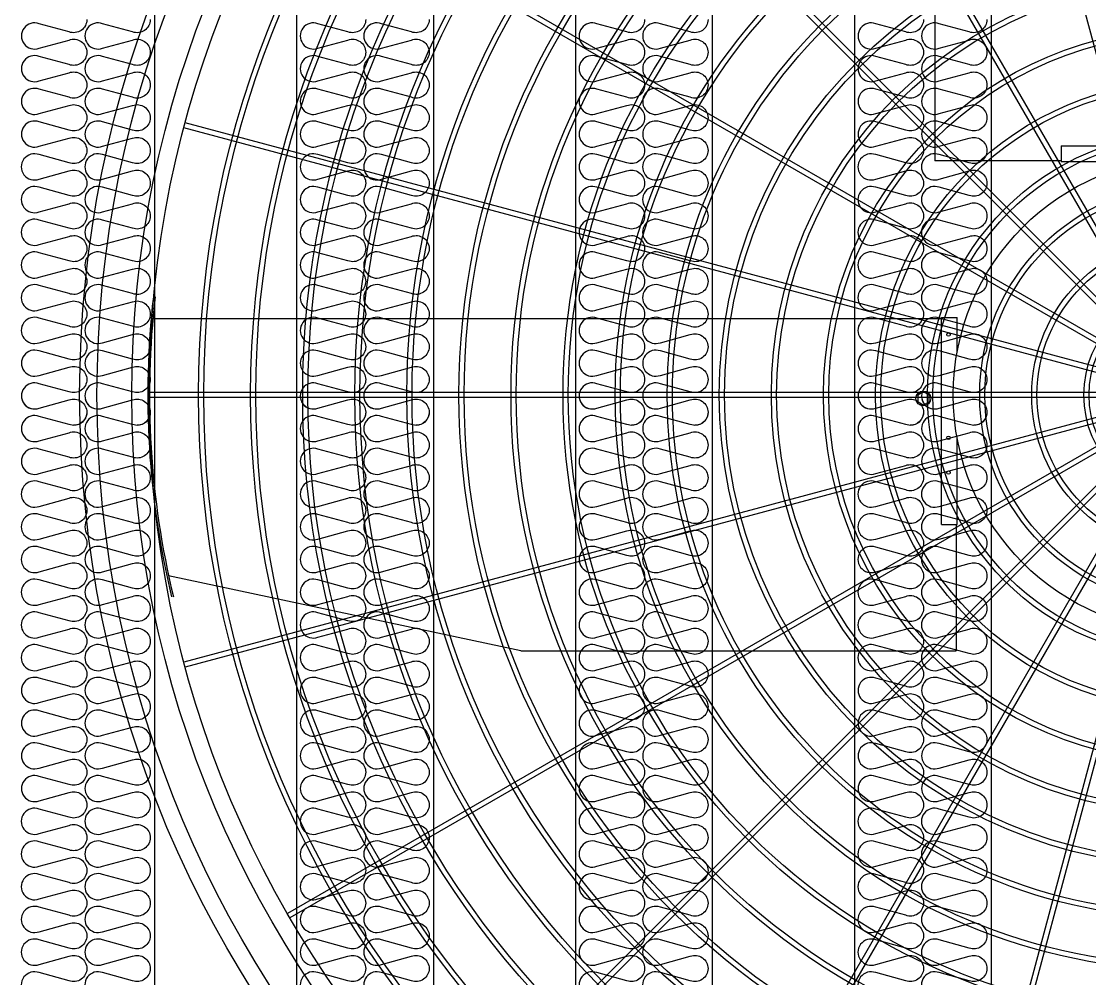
# Model space of a CAD drawing. Header units: millimetres. Extents: x 2711 to 34823, y 3042 to 25750.
# Drawn here: x 6937 to 8109, y 11930 to 12980 of the extents above; entities that cross this region are included whole.
import ezdxf

# ---------------------------------------------------------------- set-up
doc = ezdxf.new("R2010")
doc.units = ezdxf.units.MM
for name, color, linetype in [('LINE', 7, 'Continuous'), ('SMS', 220, 'Continuous'), ('냉각탑', 4, 'Continuous')]:
    doc.layers.add(name, color=color, linetype=linetype)

# ---------------------------------------------------------------- blocks, each defined once
blk = doc.blocks.new('A$C1FB73ED1')
for p, q in [((1260.8, 1340), (966.5, 2438.3)), ((1245.9, 1333), (677.4, 2317.7)), ((1251.1, 1336), (682.6, 2320.7)), ((1237.6, 1326.6), (433.6, 2130.6)), ((1233.4, 1322.4), (429.4, 2126.4)), ((1224, 1308.9), (239.3, 1877.4)), ((1227, 1314.1), (242.3, 1882.6)), ((1220, 1299.2), (121.7, 1593.5)), ((1218.4, 1293.4), (120.1, 1587.7)), ((1217.1, 1283), (80, 1283)), ((1217.1, 1277), (80, 1277)), ((1218.4, 1266.6), (120.1, 972.3)), ((1220, 1260.8), (121.7, 966.5)), ((1224, 1251.1), (239.3, 682.6)), ((1227, 1245.9), (242.3, 677.4)), ((1233.4, 1237.6), (429.4, 433.6)), ((1237.6, 1233.4), (433.6, 429.4)), ((1245.9, 1227), (677.4, 242.3)), ((1251.1, 1224), (682.6, 239.3)), ((1260.8, 1220), (966.5, 121.7)), ((1266.6, 1218.4), (972.3, 120.1))]:
    blk.add_line(p, q)
for radius in [1280, 1260, 1220, 1200]:
    blk.add_circle((1280, 1280), radius)
at = {"ltscale": 5}
for radius in [1143, 1137, 1083, 1077, 1023, 1017, 963, 957, 903, 897, 843, 837, 783, 777, 723, 717, 663, 657, 603, 597, 543, 537, 483, 477, 423, 417, 363, 357, 303, 297, 243, 237, 183, 177, 123, 117]:
    blk.add_circle((1280, 1280), radius, dxfattribs=at)
at = {"color": 7}
blk.add_circle((1280, 1280), 273.5, dxfattribs=at)
at = {"layer": 'LINE', "color": 7}
for p, q in [((985.2, 2053.4), (985.2, 1550)), ((1130.8, 1567), (1369.4, 1567)), ((1130.8, 1567), (1369.4, 1567)), ((1130.8, 1567), (1130.8, 1549)), ((1130.8, 1567), (1130.8, 1549)), ((1130.8, 1550), (985.2, 1550)), ((1130.8, 1550), (985.2, 1550)), ((1130.8, 1549), (1230.5, 1549)), ((1130.8, 1549), (1230.5, 1549)), ((84.4, 1368.2), (993, 1368.2)), ((84.4, 1368.2), (993, 1368.2)), ((993, 1130.8), (993, 1369.4)), ((993, 1130.8), (993, 1369.4)), ((993, 1369.4), (1011, 1369.4)), ((993, 1369.4), (1011, 1369.4)), ((993, 1130.8), (993, 1369.4)), ((993, 1130.8), (993, 1369.4)), ((993, 1369.4), (1011, 1369.4)), ((993, 1369.4), (1011, 1369.4)), ((1011, 1329.5), (1011, 1369.4)), ((1011, 1329.5), (1011, 1369.4)), ((1011, 1329.5), (1011, 1369.4)), ((1011, 1329.5), (1011, 1369.4)), ((1011, 1130.8), (1011, 1230.5)), ((1011, 1130.8), (1011, 1230.5)), ((1011, 1130.8), (1011, 1230.5)), ((1011, 1130.8), (1011, 1230.5)), ((993, 1130.8), (1011, 1130.8)), ((993, 1130.8), (1011, 1130.8)), ((993, 1130.8), (1011, 1130.8)), ((993, 1130.8), (1011, 1130.8)), ((1010, 1130.8), (1010, 985.2)), ((1010, 1130.8), (1010, 985.2)), ((1010, 1130.8), (1010, 985.2)), ((1010, 1130.8), (1010, 985.2)), ((508.5, 985.2), (102.5, 1071.5)), ((508.5, 985.2), (1010, 985.2)), ((508.5, 985.2), (1010, 985.2))]:
    blk.add_line(p, q, dxfattribs=at)
blk.add_lwpolyline([(965.6, 1272.3), (972.1, 1268.5), (978.6, 1272.3), (978.6, 1279.8), (972.1, 1283.5), (965.6, 1279.8)], close=True, dxfattribs=at)
blk.add_lwpolyline([(965.6, 1272.3), (972.1, 1268.5), (978.6, 1272.3), (978.6, 1279.8), (972.1, 1283.5), (965.6, 1279.8)], close=True, dxfattribs=at)
blk.add_lwpolyline([(965.6, 1272.3), (972.1, 1268.5), (978.6, 1272.3), (978.6, 1279.8), (972.1, 1283.5), (965.6, 1279.8)], close=True, dxfattribs=at)
blk.add_lwpolyline([(965.6, 1272.3), (972.1, 1268.5), (978.6, 1272.3), (978.6, 1279.8), (972.1, 1283.5), (965.6, 1279.8)], close=True, dxfattribs=at)
for centre, radius in [((1001, 1349.6), 2), ((1001, 1349.6), 2), ((1001, 1349.6), 2), ((1001, 1349.6), 2), ((972.1, 1276), 8.5), ((972.1, 1276), 8.5), ((972.1, 1276), 8.5), ((972.1, 1276), 8.5), ((1001, 1230.6), 2), ((1001, 1230.6), 2), ((1001, 1230.6), 2), ((1001, 1230.6), 2), ((1001, 1190.6), 2), ((1001, 1190.6), 2), ((1001, 1190.6), 2), ((1001, 1190.6), 2)]:
    blk.add_circle(centre, radius, dxfattribs=at)
for radius, start, end in [(1000, 173.5007, 193.4595), (998, 173.4876, 193.487)]:
    blk.add_arc((1078.5, 1280), radius, start, end, dxfattribs=at)
blk = doc.blocks.new('3')
at = {"color": 7}
for p, q in [((7082.6, 14407.4), (7082.6, 10929.4)), ((7238.6, 14407.4), (7238.6, 10929.4)), ((7388.6, 14407.4), (7388.6, 10929.4)), ((7544.6, 14407.4), (7544.6, 10929.4)), ((7694.6, 14407.4), (7694.6, 10929.4)), ((7850.6, 14407.4), (7850.6, 10929.4)), ((8000.6, 14407.4), (8000.6, 10929.4))]:
    blk.add_line(p, q, dxfattribs=at)
at = {"layer": 'SMS', "color": 5, "elevation": 0}
for points in [[(7008.4, 12982.4, -0.524856), (6988.9, 12968.9), (6956, 12977.8, 1.449198), (6956, 12951), (6988.9, 12959.9, -0.524856), (7008.4, 12946.5, -0.524856), (6988.9, 12933), (6956, 12941.9, 1.449198), (6956, 12915.1), (6988.9, 12924, -0.524856), (7008.4, 12910.6, -0.524856), (6988.9, 12897.1), (6956, 12906, 1.449198), (6956, 12879.2), (6988.9, 12888.1, -0.524856), (7008.4, 12874.6, -0.524856), (6988.9, 12861.2), (6956, 12870.1, 1.449198), (6956, 12843.3), (6988.9, 12852.2, -0.524856), (7008.4, 12838.7, -0.524856), (6988.9, 12825.3), (6956, 12834.2, 1.449198), (6956, 12807.3), (6988.9, 12816.3, -0.524856), (7008.4, 12802.8, -0.524856), (6988.9, 12789.4), (6956, 12798.3, 1.449198), (6956, 12771.4), (6988.9, 12780.3, -0.524856), (7008.4, 12766.9, -0.524856), (6988.9, 12753.5), (6956, 12762.4, 1.449198), (6956, 12735.5), (6988.9, 12744.4, -0.524856), (7008.4, 12731, -0.524856), (6988.9, 12717.6), (6956, 12726.5, 1.449198), (6956, 12699.6), (6988.9, 12708.5, -0.524856), (7008.4, 12695.1, -0.524856), (6988.9, 12681.7), (6956, 12690.6, 1.449198), (6956, 12663.7), (6988.9, 12672.6, -0.524856), (7008.4, 12659.2, -0.524856), (6988.9, 12645.8), (6956, 12654.7, 1.449198), (6956, 12627.8), (6988.9, 12636.7, -0.524856), (7008.4, 12623.3, -0.524856), (6988.9, 12609.8), (6956, 12618.7, 1.449198), (6956, 12591.9), (6988.9, 12600.8, -0.524856), (7008.4, 12587.4, -0.524856), (6988.9, 12573.9), (6956, 12582.8, 1.449198), (6956, 12556), (6988.9, 12564.9, -0.524856), (7008.4, 12551.5, -0.417249), (6993.9, 12537.1)], [(7078, 12982.4, -0.524856), (7058.5, 12968.9), (7025.7, 12977.8, 1.449198), (7025.7, 12951), (7058.5, 12959.9, -0.524856), (7078, 12946.5, -0.524856), (7058.5, 12933), (7025.7, 12941.9, 1.449198), (7025.7, 12915.1), (7058.5, 12924, -0.524856), (7078, 12910.6, -0.524856), (7058.5, 12897.1), (7025.7, 12906, 1.449198), (7025.7, 12879.2), (7058.5, 12888.1, -0.524856), (7078, 12874.6, -0.524856), (7058.5, 12861.2), (7025.7, 12870.1, 1.449198), (7025.7, 12843.3), (7058.5, 12852.2, -0.524856), (7078, 12838.7, -0.524856), (7058.5, 12825.3), (7025.7, 12834.2, 1.449198), (7025.7, 12807.3), (7058.5, 12816.3, -0.524856), (7078, 12802.8, -0.524856), (7058.5, 12789.4), (7025.7, 12798.3, 1.449198), (7025.7, 12771.4), (7058.5, 12780.3, -0.524856), (7078, 12766.9, -0.524856), (7058.5, 12753.5), (7025.7, 12762.4, 1.449198), (7025.7, 12735.5), (7058.5, 12744.4, -0.524856), (7078, 12731, -0.524856), (7058.5, 12717.6), (7025.7, 12726.5, 1.449198), (7025.7, 12699.6), (7058.5, 12708.5, -0.524856), (7078, 12695.1, -0.524856), (7058.5, 12681.7), (7025.7, 12690.6, 1.449198), (7025.7, 12663.7), (7058.5, 12672.6, -0.524856), (7078, 12659.2, -0.524856), (7058.5, 12645.8), (7025.7, 12654.7, 1.449198), (7025.7, 12627.8), (7058.5, 12636.7, -0.524856), (7078, 12623.3, -0.524856), (7058.5, 12609.8), (7025.7, 12618.7, 1.449198), (7025.7, 12591.9), (7058.5, 12600.8, -0.524856), (7078, 12587.4, -0.524856), (7058.5, 12573.9), (7025.7, 12582.8, 1.449198), (7025.7, 12556), (7058.5, 12564.9, -0.524856), (7078, 12551.5, -0.417249), (7063.5, 12537.1)], [(7314.4, 12982.4, -0.524856), (7294.9, 12968.9), (7262, 12977.8, 1.449198), (7262, 12951), (7294.9, 12959.9, -0.524856), (7314.4, 12946.5, -0.524856), (7294.9, 12933), (7262, 12941.9, 1.449198), (7262, 12915.1), (7294.9, 12924, -0.524856), (7314.4, 12910.6, -0.524856), (7294.9, 12897.1), (7262, 12906, 1.449198), (7262, 12879.2), (7294.9, 12888.1, -0.524856), (7314.4, 12874.6, -0.524856), (7294.9, 12861.2), (7262, 12870.1, 1.449198), (7262, 12843.3), (7294.9, 12852.2, -0.524856), (7314.4, 12838.7, -0.524856), (7294.9, 12825.3), (7262, 12834.2, 1.449198), (7262, 12807.3), (7294.9, 12816.3, -0.524856), (7314.4, 12802.8, -0.524856), (7294.9, 12789.4), (7262, 12798.3, 1.449198), (7262, 12771.4), (7294.9, 12780.3, -0.524856), (7314.4, 12766.9, -0.524856), (7294.9, 12753.5), (7262, 12762.4, 1.449198), (7262, 12735.5), (7294.9, 12744.4, -0.524856), (7314.4, 12731, -0.524856), (7294.9, 12717.6), (7262, 12726.5, 1.449198), (7262, 12699.6), (7294.9, 12708.5, -0.524856), (7314.4, 12695.1, -0.524856), (7294.9, 12681.7), (7262, 12690.6, 1.449198), (7262, 12663.7), (7294.9, 12672.6, -0.524856), (7314.4, 12659.2, -0.524856), (7294.9, 12645.8), (7262, 12654.7, 1.449198), (7262, 12627.8), (7294.9, 12636.7, -0.524856), (7314.4, 12623.3, -0.524856), (7294.9, 12609.8), (7262, 12618.7, 1.449198), (7262, 12591.9), (7294.9, 12600.8, -0.524856), (7314.4, 12587.4, -0.524856), (7294.9, 12573.9), (7262, 12582.8, 1.449198), (7262, 12556), (7294.9, 12564.9, -0.524856), (7314.4, 12551.5, -0.417249), (7299.9, 12537.1)], [(7384, 12982.4, -0.524856), (7364.5, 12968.9), (7331.7, 12977.8, 1.449198), (7331.7, 12951), (7364.5, 12959.9, -0.524856), (7384, 12946.5, -0.524856), (7364.5, 12933), (7331.7, 12941.9, 1.449198), (7331.7, 12915.1), (7364.5, 12924, -0.524856), (7384, 12910.6, -0.524856), (7364.5, 12897.1), (7331.7, 12906, 1.449198), (7331.7, 12879.2), (7364.5, 12888.1, -0.524856), (7384, 12874.6, -0.524856), (7364.5, 12861.2), (7331.7, 12870.1, 1.449198), (7331.7, 12843.3), (7364.5, 12852.2, -0.524856), (7384, 12838.7, -0.524856), (7364.5, 12825.3), (7331.7, 12834.2, 1.449198), (7331.7, 12807.3), (7364.5, 12816.3, -0.524856), (7384, 12802.8, -0.524856), (7364.5, 12789.4), (7331.7, 12798.3, 1.449198), (7331.7, 12771.4), (7364.5, 12780.3, -0.524856), (7384, 12766.9, -0.524856), (7364.5, 12753.5), (7331.7, 12762.4, 1.449198), (7331.7, 12735.5), (7364.5, 12744.4, -0.524856), (7384, 12731, -0.524856), (7364.5, 12717.6), (7331.7, 12726.5, 1.449198), (7331.7, 12699.6), (7364.5, 12708.5, -0.524856), (7384, 12695.1, -0.524856), (7364.5, 12681.7), (7331.7, 12690.6, 1.449198), (7331.7, 12663.7), (7364.5, 12672.6, -0.524856), (7384, 12659.2, -0.524856), (7364.5, 12645.8), (7331.7, 12654.7, 1.449198), (7331.7, 12627.8), (7364.5, 12636.7, -0.524856), (7384, 12623.3, -0.524856), (7364.5, 12609.8), (7331.7, 12618.7, 1.449198), (7331.7, 12591.9), (7364.5, 12600.8, -0.524856), (7384, 12587.4, -0.524856), (7364.5, 12573.9), (7331.7, 12582.8, 1.449198), (7331.7, 12556), (7364.5, 12564.9, -0.524856), (7384, 12551.5, -0.417249), (7369.5, 12537.1)], [(7620.4, 12982.4, -0.524856), (7600.9, 12968.9), (7568, 12977.8, 1.449198), (7568, 12951), (7600.9, 12959.9, -0.524856), (7620.4, 12946.5, -0.524856), (7600.9, 12933), (7568, 12941.9, 1.449198), (7568, 12915.1), (7600.9, 12924, -0.524856), (7620.4, 12910.6, -0.524856), (7600.9, 12897.1), (7568, 12906, 1.449198), (7568, 12879.2), (7600.9, 12888.1, -0.524856), (7620.4, 12874.6, -0.524856), (7600.9, 12861.2), (7568, 12870.1, 1.449198), (7568, 12843.3), (7600.9, 12852.2, -0.524856), (7620.4, 12838.7, -0.524856), (7600.9, 12825.3), (7568, 12834.2, 1.449198), (7568, 12807.3), (7600.9, 12816.3, -0.524856), (7620.4, 12802.8, -0.524856), (7600.9, 12789.4), (7568, 12798.3, 1.449198), (7568, 12771.4), (7600.9, 12780.3, -0.524856), (7620.4, 12766.9, -0.524856), (7600.9, 12753.5), (7568, 12762.4, 1.449198), (7568, 12735.5), (7600.9, 12744.4, -0.524856), (7620.4, 12731, -0.524856), (7600.9, 12717.6), (7568, 12726.5, 1.449198), (7568, 12699.6), (7600.9, 12708.5, -0.524856), (7620.4, 12695.1, -0.524856), (7600.9, 12681.7), (7568, 12690.6, 1.449198), (7568, 12663.7), (7600.9, 12672.6, -0.524856), (7620.4, 12659.2, -0.524856), (7600.9, 12645.8), (7568, 12654.7, 1.449198), (7568, 12627.8), (7600.9, 12636.7, -0.524856), (7620.4, 12623.3, -0.524856), (7600.9, 12609.8), (7568, 12618.7, 1.449198), (7568, 12591.9), (7600.9, 12600.8, -0.524856), (7620.4, 12587.4, -0.524856), (7600.9, 12573.9), (7568, 12582.8, 1.449198), (7568, 12556), (7600.9, 12564.9, -0.524856), (7620.4, 12551.5, -0.417249), (7605.9, 12537.1)], [(7690, 12982.4, -0.524856), (7670.5, 12968.9), (7637.7, 12977.8, 1.449198), (7637.7, 12951), (7670.5, 12959.9, -0.524856), (7690, 12946.5, -0.524856), (7670.5, 12933), (7637.7, 12941.9, 1.449198), (7637.7, 12915.1), (7670.5, 12924, -0.524856), (7690, 12910.6, -0.524856), (7670.5, 12897.1), (7637.7, 12906, 1.449198), (7637.7, 12879.2), (7670.5, 12888.1, -0.524856), (7690, 12874.6, -0.524856), (7670.5, 12861.2), (7637.7, 12870.1, 1.449198), (7637.7, 12843.3), (7670.5, 12852.2, -0.524856), (7690, 12838.7, -0.524856), (7670.5, 12825.3), (7637.7, 12834.2, 1.449198), (7637.7, 12807.3), (7670.5, 12816.3, -0.524856), (7690, 12802.8, -0.524856), (7670.5, 12789.4), (7637.7, 12798.3, 1.449198), (7637.7, 12771.4), (7670.5, 12780.3, -0.524856), (7690, 12766.9, -0.524856), (7670.5, 12753.5), (7637.7, 12762.4, 1.449198), (7637.7, 12735.5), (7670.5, 12744.4, -0.524856), (7690, 12731, -0.524856), (7670.5, 12717.6), (7637.7, 12726.5, 1.449198), (7637.7, 12699.6), (7670.5, 12708.5, -0.524856), (7690, 12695.1, -0.524856), (7670.5, 12681.7), (7637.7, 12690.6, 1.449198), (7637.7, 12663.7), (7670.5, 12672.6, -0.524856), (7690, 12659.2, -0.524856), (7670.5, 12645.8), (7637.7, 12654.7, 1.449198), (7637.7, 12627.8), (7670.5, 12636.7, -0.524856), (7690, 12623.3, -0.524856), (7670.5, 12609.8), (7637.7, 12618.7, 1.449198), (7637.7, 12591.9), (7670.5, 12600.8, -0.524856), (7690, 12587.4, -0.524856), (7670.5, 12573.9), (7637.7, 12582.8, 1.449198), (7637.7, 12556), (7670.5, 12564.9, -0.524856), (7690, 12551.5, -0.417249), (7675.5, 12537.1)], [(7926.4, 12982.4, -0.524856), (7906.9, 12968.9), (7874, 12977.8, 1.449198), (7874, 12951), (7906.9, 12959.9, -0.524856), (7926.4, 12946.5, -0.524856), (7906.9, 12933), (7874, 12941.9, 1.449198), (7874, 12915.1), (7906.9, 12924, -0.524856), (7926.4, 12910.6, -0.524856), (7906.9, 12897.1), (7874, 12906, 1.449198), (7874, 12879.2), (7906.9, 12888.1, -0.524856), (7926.4, 12874.6, -0.524856), (7906.9, 12861.2), (7874, 12870.1, 1.449198), (7874, 12843.3), (7906.9, 12852.2, -0.524856), (7926.4, 12838.7, -0.524856), (7906.9, 12825.3), (7874, 12834.2, 1.449198), (7874, 12807.3), (7906.9, 12816.3, -0.524856), (7926.4, 12802.8, -0.524856), (7906.9, 12789.4), (7874, 12798.3, 1.449198), (7874, 12771.4), (7906.9, 12780.3, -0.524856), (7926.4, 12766.9, -0.524856), (7906.9, 12753.5), (7874, 12762.4, 1.449198), (7874, 12735.5), (7906.9, 12744.4, -0.524856), (7926.4, 12731, -0.524856), (7906.9, 12717.6), (7874, 12726.5, 1.449198), (7874, 12699.6), (7906.9, 12708.5, -0.524856), (7926.4, 12695.1, -0.524856), (7906.9, 12681.7), (7874, 12690.6, 1.449198), (7874, 12663.7), (7906.9, 12672.6, -0.524856), (7926.4, 12659.2, -0.524856), (7906.9, 12645.8), (7874, 12654.7, 1.449198), (7874, 12627.8), (7906.9, 12636.7, -0.524856), (7926.4, 12623.3, -0.524856), (7906.9, 12609.8), (7874, 12618.7, 1.449198), (7874, 12591.9), (7906.9, 12600.8, -0.524856), (7926.4, 12587.4, -0.524856), (7906.9, 12573.9), (7874, 12582.8, 1.449198), (7874, 12556), (7906.9, 12564.9, -0.524856), (7926.4, 12551.5, -0.417249), (7911.9, 12537.1)], [(7996, 12982.4, -0.524856), (7976.5, 12968.9), (7943.7, 12977.8, 1.449198), (7943.7, 12951), (7976.5, 12959.9, -0.524856), (7996, 12946.5, -0.524856), (7976.5, 12933), (7943.7, 12941.9, 1.449198), (7943.7, 12915.1), (7976.5, 12924, -0.524856), (7996, 12910.6, -0.524856), (7976.5, 12897.1), (7943.7, 12906, 1.449198), (7943.7, 12879.2), (7976.5, 12888.1, -0.524856), (7996, 12874.6, -0.524856), (7976.5, 12861.2), (7943.7, 12870.1, 1.449198), (7943.7, 12843.3), (7976.5, 12852.2, -0.524856), (7996, 12838.7, -0.524856), (7976.5, 12825.3), (7943.7, 12834.2, 1.449198), (7943.7, 12807.3), (7976.5, 12816.3, -0.524856), (7996, 12802.8, -0.524856), (7976.5, 12789.4), (7943.7, 12798.3, 1.449198), (7943.7, 12771.4), (7976.5, 12780.3, -0.524856), (7996, 12766.9, -0.524856), (7976.5, 12753.5), (7943.7, 12762.4, 1.449198), (7943.7, 12735.5), (7976.5, 12744.4, -0.524856), (7996, 12731, -0.524856), (7976.5, 12717.6), (7943.7, 12726.5, 1.449198), (7943.7, 12699.6), (7976.5, 12708.5, -0.524856), (7996, 12695.1, -0.524856), (7976.5, 12681.7), (7943.7, 12690.6, 1.449198), (7943.7, 12663.7), (7976.5, 12672.6, -0.524856), (7996, 12659.2, -0.524856), (7976.5, 12645.8), (7943.7, 12654.7, 1.449198), (7943.7, 12627.8), (7976.5, 12636.7, -0.524856), (7996, 12623.3, -0.524856), (7976.5, 12609.8), (7943.7, 12618.7, 1.449198), (7943.7, 12591.9), (7976.5, 12600.8, -0.524856), (7996, 12587.4, -0.524856), (7976.5, 12573.9), (7943.7, 12582.8, 1.449198), (7943.7, 12556), (7976.5, 12564.9, -0.524856), (7996, 12551.5, -0.417249), (7981.5, 12537.1)], [(6937, 12565.8, 0.446849), (6956, 12556), (6988.9, 12564.9, -0.524856), (7008.4, 12551.5, -0.524856), (6988.9, 12538), (6956, 12546.9, 1.449198), (6956, 12520.1), (6988.9, 12529, -0.524856), (7008.4, 12515.5, -0.524856), (6988.9, 12502.1), (6956, 12511, 1.449198), (6956, 12484.2), (6988.9, 12493.1, -0.524856), (7008.4, 12479.6, -0.524856), (6988.9, 12466.2), (6956, 12475.1, 1.449198), (6956, 12448.2), (6988.9, 12457.2, -0.524856), (7008.4, 12443.7, -0.524856), (6988.9, 12430.3), (6956, 12439.2, 1.449198), (6956, 12412.3), (6988.9, 12421.2, -0.524856), (7008.4, 12407.8, -0.524856), (6988.9, 12394.4), (6956, 12403.3, 1.449198), (6956, 12376.4), (6988.9, 12385.3, -0.524856), (7008.4, 12371.9, -0.524856), (6988.9, 12358.5), (6956, 12367.4, 1.449198), (6956, 12340.5), (6988.9, 12349.4, -0.524856), (7008.4, 12336, -0.524856), (6988.9, 12322.6), (6956, 12331.5, 1.449198), (6956, 12304.6), (6988.9, 12313.5, -0.524856), (7008.4, 12300.1, -0.524856), (6988.9, 12286.7), (6956, 12295.6, 1.449198), (6956, 12268.7), (6988.9, 12277.6, -0.524856), (7008.4, 12264.2, -0.524856), (6988.9, 12250.7), (6956, 12259.6, 1.449198), (6956, 12232.8), (6988.9, 12241.7, -0.524856), (7008.4, 12228.3, -0.524856), (6988.9, 12214.8), (6956, 12223.7, 1.449198), (6956, 12196.9), (6988.9, 12205.8, -0.524856), (7008.4, 12192.4, -0.524856), (6988.9, 12178.9), (6956, 12187.8, 1.449198), (6956, 12161), (6988.9, 12169.9, -0.524856), (7008.4, 12156.4, -0.524856), (6988.9, 12143), (6956, 12151.9, 1.449198), (6956, 12125.1), (6988.9, 12134, -0.524856), (7008.4, 12120.5, -0.524856), (6988.9, 12107.1), (6956, 12116, 1.449198), (6956, 12089.1), (6988.9, 12098.1, -0.524856), (7008.4, 12084.6, -0.524856), (6988.9, 12071.2), (6956, 12080.1, 1.449198), (6956, 12053.2), (6988.9, 12062.1, -0.524856), (7008.4, 12048.7, -0.524856), (6988.9, 12035.3), (6956, 12044.2, 1.449198), (6956, 12017.3), (6988.9, 12026.2, -0.524856), (7008.4, 12012.8, -0.524856), (6988.9, 11999.4), (6956, 12008.3, 1.449198), (6956, 11981.4), (6988.9, 11990.3, -0.524856), (7008.4, 11976.9, -0.524856), (6988.9, 11963.5), (6956, 11972.4, 1.449198), (6956, 11945.5), (6988.9, 11954.4, -0.524856), (7008.4, 11941, -0.524856), (6988.9, 11927.6), (6956, 11936.5, 1.449198), (6956, 11909.6)], [(7006.6, 12565.8, 0.446849), (7025.7, 12556), (7058.5, 12564.9, -0.524856), (7078, 12551.5, -0.524856), (7058.5, 12538), (7025.7, 12546.9, 1.449198), (7025.7, 12520.1), (7058.5, 12529, -0.524856), (7078, 12515.5, -0.524856), (7058.5, 12502.1), (7025.7, 12511, 1.449198), (7025.7, 12484.2), (7058.5, 12493.1, -0.524856), (7078, 12479.6, -0.524856), (7058.5, 12466.2), (7025.7, 12475.1, 1.449198), (7025.7, 12448.2), (7058.5, 12457.2, -0.524856), (7078, 12443.7, -0.524856), (7058.5, 12430.3), (7025.7, 12439.2, 1.449198), (7025.7, 12412.3), (7058.5, 12421.2, -0.524856), (7078, 12407.8, -0.524856), (7058.5, 12394.4), (7025.7, 12403.3, 1.449198), (7025.7, 12376.4), (7058.5, 12385.3, -0.524856), (7078, 12371.9, -0.524856), (7058.5, 12358.5), (7025.7, 12367.4, 1.449198), (7025.7, 12340.5), (7058.5, 12349.4, -0.524856), (7078, 12336, -0.524856), (7058.5, 12322.6), (7025.7, 12331.5, 1.449198), (7025.7, 12304.6), (7058.5, 12313.5, -0.524856), (7078, 12300.1, -0.524856), (7058.5, 12286.7), (7025.7, 12295.6, 1.449198), (7025.7, 12268.7), (7058.5, 12277.6, -0.524856), (7078, 12264.2, -0.524856), (7058.5, 12250.7), (7025.7, 12259.6, 1.449198), (7025.7, 12232.8), (7058.5, 12241.7, -0.524856), (7078, 12228.3, -0.524856), (7058.5, 12214.8), (7025.7, 12223.7, 1.449198), (7025.7, 12196.9), (7058.5, 12205.8, -0.524856), (7078, 12192.4, -0.524856), (7058.5, 12178.9), (7025.7, 12187.8, 1.449198), (7025.7, 12161), (7058.5, 12169.9, -0.524856), (7078, 12156.4, -0.524856), (7058.5, 12143), (7025.7, 12151.9, 1.449198), (7025.7, 12125.1), (7058.5, 12134, -0.524856), (7078, 12120.5, -0.524856), (7058.5, 12107.1), (7025.7, 12116, 1.449198), (7025.7, 12089.1), (7058.5, 12098.1, -0.524856), (7078, 12084.6, -0.524856), (7058.5, 12071.2), (7025.7, 12080.1, 1.449198), (7025.7, 12053.2), (7058.5, 12062.1, -0.524856), (7078, 12048.7, -0.524856), (7058.5, 12035.3), (7025.7, 12044.2, 1.449198), (7025.7, 12017.3), (7058.5, 12026.2, -0.524856), (7078, 12012.8, -0.524856), (7058.5, 11999.4), (7025.7, 12008.3, 1.449198), (7025.7, 11981.4), (7058.5, 11990.3, -0.524856), (7078, 11976.9, -0.524856), (7058.5, 11963.5), (7025.7, 11972.4, 1.449198), (7025.7, 11945.5), (7058.5, 11954.4, -0.524856), (7078, 11941, -0.524856), (7058.5, 11927.6), (7025.7, 11936.5, 1.449198), (7025.7, 11909.6)], [(7243, 12565.8, 0.446849), (7262, 12556), (7294.9, 12564.9, -0.524856), (7314.4, 12551.5, -0.524856), (7294.9, 12538), (7262, 12546.9, 1.449198), (7262, 12520.1), (7294.9, 12529, -0.524856), (7314.4, 12515.5, -0.524856), (7294.9, 12502.1), (7262, 12511, 1.449198), (7262, 12484.2), (7294.9, 12493.1, -0.524856), (7314.4, 12479.6, -0.524856), (7294.9, 12466.2), (7262, 12475.1, 1.449198), (7262, 12448.2), (7294.9, 12457.2, -0.524856), (7314.4, 12443.7, -0.524856), (7294.9, 12430.3), (7262, 12439.2, 1.449198), (7262, 12412.3), (7294.9, 12421.2, -0.524856), (7314.4, 12407.8, -0.524856), (7294.9, 12394.4), (7262, 12403.3, 1.449198), (7262, 12376.4), (7294.9, 12385.3, -0.524856), (7314.4, 12371.9, -0.524856), (7294.9, 12358.5), (7262, 12367.4, 1.449198), (7262, 12340.5), (7294.9, 12349.4, -0.524856), (7314.4, 12336, -0.524856), (7294.9, 12322.6), (7262, 12331.5, 1.449198), (7262, 12304.6), (7294.9, 12313.5, -0.524856), (7314.4, 12300.1, -0.524856), (7294.9, 12286.7), (7262, 12295.6, 1.449198), (7262, 12268.7), (7294.9, 12277.6, -0.524856), (7314.4, 12264.2, -0.524856), (7294.9, 12250.7), (7262, 12259.6, 1.449198), (7262, 12232.8), (7294.9, 12241.7, -0.524856), (7314.4, 12228.3, -0.524856), (7294.9, 12214.8), (7262, 12223.7, 1.449198), (7262, 12196.9), (7294.9, 12205.8, -0.524856), (7314.4, 12192.4, -0.524856), (7294.9, 12178.9), (7262, 12187.8, 1.449198), (7262, 12161), (7294.9, 12169.9, -0.524856), (7314.4, 12156.4, -0.524856), (7294.9, 12143), (7262, 12151.9, 1.449198), (7262, 12125.1), (7294.9, 12134, -0.524856), (7314.4, 12120.5, -0.524856), (7294.9, 12107.1), (7262, 12116, 1.449198), (7262, 12089.1), (7294.9, 12098.1, -0.524856), (7314.4, 12084.6, -0.524856), (7294.9, 12071.2), (7262, 12080.1, 1.449198), (7262, 12053.2), (7294.9, 12062.1, -0.524856), (7314.4, 12048.7, -0.524856), (7294.9, 12035.3), (7262, 12044.2, 1.449198), (7262, 12017.3), (7294.9, 12026.2, -0.524856), (7314.4, 12012.8, -0.524856), (7294.9, 11999.4), (7262, 12008.3, 1.449198), (7262, 11981.4), (7294.9, 11990.3, -0.524856), (7314.4, 11976.9, -0.524856), (7294.9, 11963.5), (7262, 11972.4, 1.449198), (7262, 11945.5), (7294.9, 11954.4, -0.524856), (7314.4, 11941, -0.524856), (7294.9, 11927.6), (7262, 11936.5, 1.449198), (7262, 11909.6)], [(7312.6, 12565.8, 0.446849), (7331.7, 12556), (7364.5, 12564.9, -0.524856), (7384, 12551.5, -0.524856), (7364.5, 12538), (7331.7, 12546.9, 1.449198), (7331.7, 12520.1), (7364.5, 12529, -0.524856), (7384, 12515.5, -0.524856), (7364.5, 12502.1), (7331.7, 12511, 1.449198), (7331.7, 12484.2), (7364.5, 12493.1, -0.524856), (7384, 12479.6, -0.524856), (7364.5, 12466.2), (7331.7, 12475.1, 1.449198), (7331.7, 12448.2), (7364.5, 12457.2, -0.524856), (7384, 12443.7, -0.524856), (7364.5, 12430.3), (7331.7, 12439.2, 1.449198), (7331.7, 12412.3), (7364.5, 12421.2, -0.524856), (7384, 12407.8, -0.524856), (7364.5, 12394.4), (7331.7, 12403.3, 1.449198), (7331.7, 12376.4), (7364.5, 12385.3, -0.524856), (7384, 12371.9, -0.524856), (7364.5, 12358.5), (7331.7, 12367.4, 1.449198), (7331.7, 12340.5), (7364.5, 12349.4, -0.524856), (7384, 12336, -0.524856), (7364.5, 12322.6), (7331.7, 12331.5, 1.449198), (7331.7, 12304.6), (7364.5, 12313.5, -0.524856), (7384, 12300.1, -0.524856), (7364.5, 12286.7), (7331.7, 12295.6, 1.449198), (7331.7, 12268.7), (7364.5, 12277.6, -0.524856), (7384, 12264.2, -0.524856), (7364.5, 12250.7), (7331.7, 12259.6, 1.449198), (7331.7, 12232.8), (7364.5, 12241.7, -0.524856), (7384, 12228.3, -0.524856), (7364.5, 12214.8), (7331.7, 12223.7, 1.449198), (7331.7, 12196.9), (7364.5, 12205.8, -0.524856), (7384, 12192.4, -0.524856), (7364.5, 12178.9), (7331.7, 12187.8, 1.449198), (7331.7, 12161), (7364.5, 12169.9, -0.524856), (7384, 12156.4, -0.524856), (7364.5, 12143), (7331.7, 12151.9, 1.449198), (7331.7, 12125.1), (7364.5, 12134, -0.524856), (7384, 12120.5, -0.524856), (7364.5, 12107.1), (7331.7, 12116, 1.449198), (7331.7, 12089.1), (7364.5, 12098.1, -0.524856), (7384, 12084.6, -0.524856), (7364.5, 12071.2), (7331.7, 12080.1, 1.449198), (7331.7, 12053.2), (7364.5, 12062.1, -0.524856), (7384, 12048.7, -0.524856), (7364.5, 12035.3), (7331.7, 12044.2, 1.449198), (7331.7, 12017.3), (7364.5, 12026.2, -0.524856), (7384, 12012.8, -0.524856), (7364.5, 11999.4), (7331.7, 12008.3, 1.449198), (7331.7, 11981.4), (7364.5, 11990.3, -0.524856), (7384, 11976.9, -0.524856), (7364.5, 11963.5), (7331.7, 11972.4, 1.449198), (7331.7, 11945.5), (7364.5, 11954.4, -0.524856), (7384, 11941, -0.524856), (7364.5, 11927.6), (7331.7, 11936.5, 1.449198), (7331.7, 11909.6)], [(7549, 12565.8, 0.446849), (7568, 12556), (7600.9, 12564.9, -0.524856), (7620.4, 12551.5, -0.524856), (7600.9, 12538), (7568, 12546.9, 1.449198), (7568, 12520.1), (7600.9, 12529, -0.524856), (7620.4, 12515.5, -0.524856), (7600.9, 12502.1), (7568, 12511, 1.449198), (7568, 12484.2), (7600.9, 12493.1, -0.524856), (7620.4, 12479.6, -0.524856), (7600.9, 12466.2), (7568, 12475.1, 1.449198), (7568, 12448.2), (7600.9, 12457.2, -0.524856), (7620.4, 12443.7, -0.524856), (7600.9, 12430.3), (7568, 12439.2, 1.449198), (7568, 12412.3), (7600.9, 12421.2, -0.524856), (7620.4, 12407.8, -0.524856), (7600.9, 12394.4), (7568, 12403.3, 1.449198), (7568, 12376.4), (7600.9, 12385.3, -0.524856), (7620.4, 12371.9, -0.524856), (7600.9, 12358.5), (7568, 12367.4, 1.449198), (7568, 12340.5), (7600.9, 12349.4, -0.524856), (7620.4, 12336, -0.524856), (7600.9, 12322.6), (7568, 12331.5, 1.449198), (7568, 12304.6), (7600.9, 12313.5, -0.524856), (7620.4, 12300.1, -0.524856), (7600.9, 12286.7), (7568, 12295.6, 1.449198), (7568, 12268.7), (7600.9, 12277.6, -0.524856), (7620.4, 12264.2, -0.524856), (7600.9, 12250.7), (7568, 12259.6, 1.449198), (7568, 12232.8), (7600.9, 12241.7, -0.524856), (7620.4, 12228.3, -0.524856), (7600.9, 12214.8), (7568, 12223.7, 1.449198), (7568, 12196.9), (7600.9, 12205.8, -0.524856), (7620.4, 12192.4, -0.524856), (7600.9, 12178.9), (7568, 12187.8, 1.449198), (7568, 12161), (7600.9, 12169.9, -0.524856), (7620.4, 12156.4, -0.524856), (7600.9, 12143), (7568, 12151.9, 1.449198), (7568, 12125.1), (7600.9, 12134, -0.524856), (7620.4, 12120.5, -0.524856), (7600.9, 12107.1), (7568, 12116, 1.449198), (7568, 12089.1), (7600.9, 12098.1, -0.524856), (7620.4, 12084.6, -0.524856), (7600.9, 12071.2), (7568, 12080.1, 1.449198), (7568, 12053.2), (7600.9, 12062.1, -0.524856), (7620.4, 12048.7, -0.524856), (7600.9, 12035.3), (7568, 12044.2, 1.449198), (7568, 12017.3), (7600.9, 12026.2, -0.524856), (7620.4, 12012.8, -0.524856), (7600.9, 11999.4), (7568, 12008.3, 1.449198), (7568, 11981.4), (7600.9, 11990.3, -0.524856), (7620.4, 11976.9, -0.524856), (7600.9, 11963.5), (7568, 11972.4, 1.449198), (7568, 11945.5), (7600.9, 11954.4, -0.524856), (7620.4, 11941, -0.524856), (7600.9, 11927.6), (7568, 11936.5, 1.449198), (7568, 11909.6)], [(7618.6, 12565.8, 0.446849), (7637.7, 12556), (7670.5, 12564.9, -0.524856), (7690, 12551.5, -0.524856), (7670.5, 12538), (7637.7, 12546.9, 1.449198), (7637.7, 12520.1), (7670.5, 12529, -0.524856), (7690, 12515.5, -0.524856), (7670.5, 12502.1), (7637.7, 12511, 1.449198), (7637.7, 12484.2), (7670.5, 12493.1, -0.524856), (7690, 12479.6, -0.524856), (7670.5, 12466.2), (7637.7, 12475.1, 1.449198), (7637.7, 12448.2), (7670.5, 12457.2, -0.524856), (7690, 12443.7, -0.524856), (7670.5, 12430.3), (7637.7, 12439.2, 1.449198), (7637.7, 12412.3), (7670.5, 12421.2, -0.524856), (7690, 12407.8, -0.524856), (7670.5, 12394.4), (7637.7, 12403.3, 1.449198), (7637.7, 12376.4), (7670.5, 12385.3, -0.524856), (7690, 12371.9, -0.524856), (7670.5, 12358.5), (7637.7, 12367.4, 1.449198), (7637.7, 12340.5), (7670.5, 12349.4, -0.524856), (7690, 12336, -0.524856), (7670.5, 12322.6), (7637.7, 12331.5, 1.449198), (7637.7, 12304.6), (7670.5, 12313.5, -0.524856), (7690, 12300.1, -0.524856), (7670.5, 12286.7), (7637.7, 12295.6, 1.449198), (7637.7, 12268.7), (7670.5, 12277.6, -0.524856), (7690, 12264.2, -0.524856), (7670.5, 12250.7), (7637.7, 12259.6, 1.449198), (7637.7, 12232.8), (7670.5, 12241.7, -0.524856), (7690, 12228.3, -0.524856), (7670.5, 12214.8), (7637.7, 12223.7, 1.449198), (7637.7, 12196.9), (7670.5, 12205.8, -0.524856), (7690, 12192.4, -0.524856), (7670.5, 12178.9), (7637.7, 12187.8, 1.449198), (7637.7, 12161), (7670.5, 12169.9, -0.524856), (7690, 12156.4, -0.524856), (7670.5, 12143), (7637.7, 12151.9, 1.449198), (7637.7, 12125.1), (7670.5, 12134, -0.524856), (7690, 12120.5, -0.524856), (7670.5, 12107.1), (7637.7, 12116, 1.449198), (7637.7, 12089.1), (7670.5, 12098.1, -0.524856), (7690, 12084.6, -0.524856), (7670.5, 12071.2), (7637.7, 12080.1, 1.449198), (7637.7, 12053.2), (7670.5, 12062.1, -0.524856), (7690, 12048.7, -0.524856), (7670.5, 12035.3), (7637.7, 12044.2, 1.449198), (7637.7, 12017.3), (7670.5, 12026.2, -0.524856), (7690, 12012.8, -0.524856), (7670.5, 11999.4), (7637.7, 12008.3, 1.449198), (7637.7, 11981.4), (7670.5, 11990.3, -0.524856), (7690, 11976.9, -0.524856), (7670.5, 11963.5), (7637.7, 11972.4, 1.449198), (7637.7, 11945.5), (7670.5, 11954.4, -0.524856), (7690, 11941, -0.524856), (7670.5, 11927.6), (7637.7, 11936.5, 1.449198), (7637.7, 11909.6)], [(7855, 12565.8, 0.446849), (7874, 12556), (7906.9, 12564.9, -0.524856), (7926.4, 12551.5, -0.524856), (7906.9, 12538), (7874, 12546.9, 1.449198), (7874, 12520.1), (7906.9, 12529, -0.524856), (7926.4, 12515.5, -0.524856), (7906.9, 12502.1), (7874, 12511, 1.449198), (7874, 12484.2), (7906.9, 12493.1, -0.524856), (7926.4, 12479.6, -0.524856), (7906.9, 12466.2), (7874, 12475.1, 1.449198), (7874, 12448.2), (7906.9, 12457.2, -0.524856), (7926.4, 12443.7, -0.524856), (7906.9, 12430.3), (7874, 12439.2, 1.449198), (7874, 12412.3), (7906.9, 12421.2, -0.524856), (7926.4, 12407.8, -0.524856), (7906.9, 12394.4), (7874, 12403.3, 1.449198), (7874, 12376.4), (7906.9, 12385.3, -0.524856), (7926.4, 12371.9, -0.524856), (7906.9, 12358.5), (7874, 12367.4, 1.449198), (7874, 12340.5), (7906.9, 12349.4, -0.524856), (7926.4, 12336, -0.524856), (7906.9, 12322.6), (7874, 12331.5, 1.449198), (7874, 12304.6), (7906.9, 12313.5, -0.524856), (7926.4, 12300.1, -0.524856), (7906.9, 12286.7), (7874, 12295.6, 1.449198), (7874, 12268.7), (7906.9, 12277.6, -0.524856), (7926.4, 12264.2, -0.524856), (7906.9, 12250.7), (7874, 12259.6, 1.449198), (7874, 12232.8), (7906.9, 12241.7, -0.524856), (7926.4, 12228.3, -0.524856), (7906.9, 12214.8), (7874, 12223.7, 1.449198), (7874, 12196.9), (7906.9, 12205.8, -0.524856), (7926.4, 12192.4, -0.524856), (7906.9, 12178.9), (7874, 12187.8, 1.449198), (7874, 12161), (7906.9, 12169.9, -0.524856), (7926.4, 12156.4, -0.524856), (7906.9, 12143), (7874, 12151.9, 1.449198), (7874, 12125.1), (7906.9, 12134, -0.524856), (7926.4, 12120.5, -0.524856), (7906.9, 12107.1), (7874, 12116, 1.449198), (7874, 12089.1), (7906.9, 12098.1, -0.524856), (7926.4, 12084.6, -0.524856), (7906.9, 12071.2), (7874, 12080.1, 1.449198), (7874, 12053.2), (7906.9, 12062.1, -0.524856), (7926.4, 12048.7, -0.524856), (7906.9, 12035.3), (7874, 12044.2, 1.449198), (7874, 12017.3), (7906.9, 12026.2, -0.524856), (7926.4, 12012.8, -0.524856), (7906.9, 11999.4), (7874, 12008.3, 1.449198), (7874, 11981.4), (7906.9, 11990.3, -0.524856), (7926.4, 11976.9, -0.524856), (7906.9, 11963.5), (7874, 11972.4, 1.449198), (7874, 11945.5), (7906.9, 11954.4, -0.524856), (7926.4, 11941, -0.524856), (7906.9, 11927.6), (7874, 11936.5, 1.449198), (7874, 11909.6)], [(7924.6, 12565.8, 0.446849), (7943.7, 12556), (7976.5, 12564.9, -0.524856), (7996, 12551.5, -0.524856), (7976.5, 12538), (7943.7, 12546.9, 1.449198), (7943.7, 12520.1), (7976.5, 12529, -0.524856), (7996, 12515.5, -0.524856), (7976.5, 12502.1), (7943.7, 12511, 1.449198), (7943.7, 12484.2), (7976.5, 12493.1, -0.524856), (7996, 12479.6, -0.524856), (7976.5, 12466.2), (7943.7, 12475.1, 1.449198), (7943.7, 12448.2), (7976.5, 12457.2, -0.524856), (7996, 12443.7, -0.524856), (7976.5, 12430.3), (7943.7, 12439.2, 1.449198), (7943.7, 12412.3), (7976.5, 12421.2, -0.524856), (7996, 12407.8, -0.524856), (7976.5, 12394.4), (7943.7, 12403.3, 1.449198), (7943.7, 12376.4), (7976.5, 12385.3, -0.524856), (7996, 12371.9, -0.524856), (7976.5, 12358.5), (7943.7, 12367.4, 1.449198), (7943.7, 12340.5), (7976.5, 12349.4, -0.524856), (7996, 12336, -0.524856), (7976.5, 12322.6), (7943.7, 12331.5, 1.449198), (7943.7, 12304.6), (7976.5, 12313.5, -0.524856), (7996, 12300.1, -0.524856), (7976.5, 12286.7), (7943.7, 12295.6, 1.449198), (7943.7, 12268.7), (7976.5, 12277.6, -0.524856), (7996, 12264.2, -0.524856), (7976.5, 12250.7), (7943.7, 12259.6, 1.449198), (7943.7, 12232.8), (7976.5, 12241.7, -0.524856), (7996, 12228.3, -0.524856), (7976.5, 12214.8), (7943.7, 12223.7, 1.449198), (7943.7, 12196.9), (7976.5, 12205.8, -0.524856), (7996, 12192.4, -0.524856), (7976.5, 12178.9), (7943.7, 12187.8, 1.449198), (7943.7, 12161), (7976.5, 12169.9, -0.524856), (7996, 12156.4, -0.524856), (7976.5, 12143), (7943.7, 12151.9, 1.449198), (7943.7, 12125.1), (7976.5, 12134, -0.524856), (7996, 12120.5, -0.524856), (7976.5, 12107.1), (7943.7, 12116, 1.449198), (7943.7, 12089.1), (7976.5, 12098.1, -0.524856), (7996, 12084.6, -0.524856), (7976.5, 12071.2), (7943.7, 12080.1, 1.449198), (7943.7, 12053.2), (7976.5, 12062.1, -0.524856), (7996, 12048.7, -0.524856), (7976.5, 12035.3), (7943.7, 12044.2, 1.449198), (7943.7, 12017.3), (7976.5, 12026.2, -0.524856), (7996, 12012.8, -0.524856), (7976.5, 11999.4), (7943.7, 12008.3, 1.449198), (7943.7, 11981.4), (7976.5, 11990.3, -0.524856), (7996, 11976.9, -0.524856), (7976.5, 11963.5), (7943.7, 11972.4, 1.449198), (7943.7, 11945.5), (7976.5, 11954.4, -0.524856), (7996, 11941, -0.524856), (7976.5, 11927.6), (7943.7, 11936.5, 1.449198), (7943.7, 11909.6)]]:
    blk.add_lwpolyline(points, format="xyb", dxfattribs=at)
at = {"layer": '냉각탑', "xscale": 0.9523437499999998, "yscale": 0.9523437499999998, "zscale": 0.9523437499999998}
blk.add_blockref('A$C1FB73ED1', (7000.5, 11351.4), dxfattribs=at)

msp = doc.modelspace()

# ---------------------------------------------------------------- block references
msp.add_blockref('3', (0, 0))

doc.saveas('drawing.dxf')
